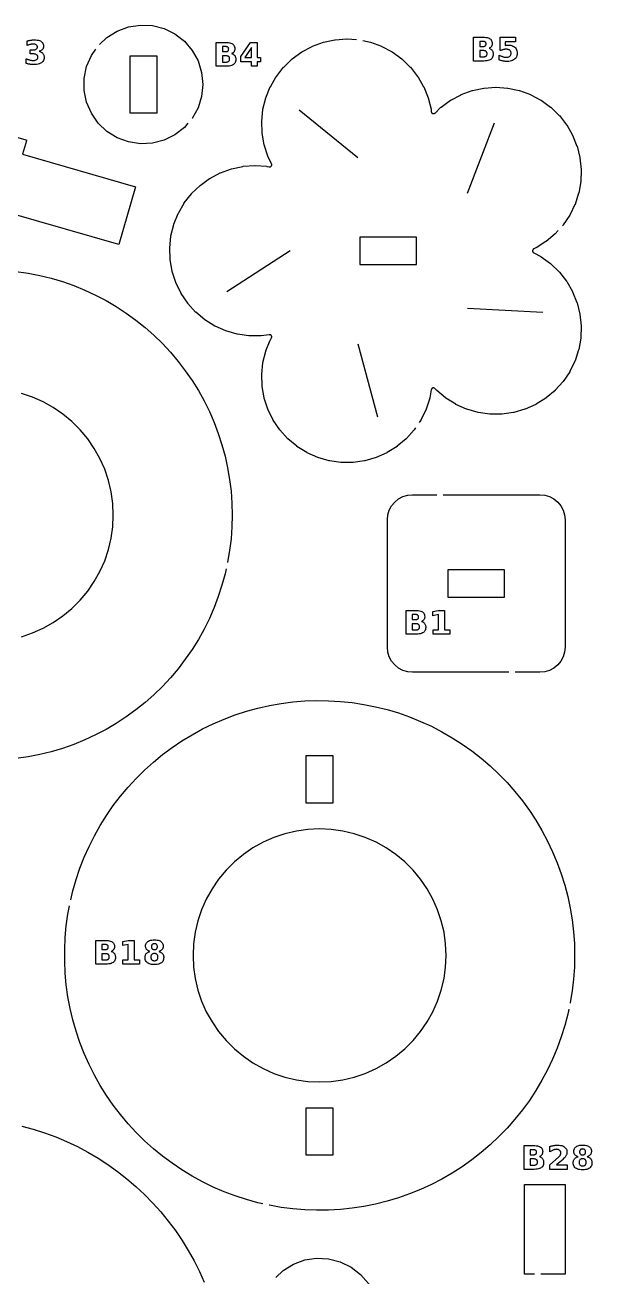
# Model space of a CAD drawing. Header units: millimetres. Extents: x 5 to 293, y 8 to 291.
# Drawn here: x 234.9 to 292.8, y 163.1 to 291.1 of the extents above; entities that cross this region are included whole.
import ezdxf

# ---------------------------------------------------------------- set-up
doc = ezdxf.new("R2010")
doc.units = ezdxf.units.MM
for name, color, linetype in [('CUT', 1, 'CONTINUOUS'), ('ENGRAVE', 5, 'CONTINUOUS'), ('SCORE', 7, 'CONTINUOUS')]:
    doc.layers.add(name, color=color, linetype=linetype)

msp = doc.modelspace()

# ---------------------------------------------------------------- linework, layer by layer
at = {"layer": 'CUT', "color": 1}
for points in [[(242.5338, 289.0938), (243.2812, 289.8043), (244.3244, 290.4545), (245.4772, 290.8814), (246.6923, 291.0676), (247.92, 291.0053), (249.11, 290.6972), (250.2137, 290.1558), (251.1857, 289.4034), (251.9865, 288.4707), (252.583, 287.3959), (252.951, 286.223), (253.0754, 285), (252.951, 283.777), (252.583, 282.6041), (251.9865, 281.5293), (251.9757, 281.5168)], [(274.8098, 249.9147), (274.6724, 249.7109), (274.6563, 249.6903), (273.8602, 248.8062), (273.8414, 248.788), (272.9301, 248.0233), (272.9089, 248.008), (271.9, 247.3775), (271.8769, 247.3653), (270.7901, 246.8814), (270.7655, 246.8724), (269.622, 246.5445), (269.5964, 246.5391), (268.4183, 246.3735), (268.3922, 246.3717), (267.2025, 246.3717), (267.1765, 246.3735), (265.9984, 246.5391), (265.9728, 246.5445), (264.8292, 246.8724), (264.8046, 246.8814), (263.7178, 247.3653), (263.6947, 247.3775), (262.6858, 248.008), (262.6647, 248.0233), (261.7533, 248.788), (261.7345, 248.8062), (260.9385, 249.6903), (260.9224, 249.7109), (260.2571, 250.6972), (260.2441, 250.7198), (259.7225, 251.7891), (259.7127, 251.8133), (259.3451, 252.9448), (259.3388, 252.9701), (259.1322, 254.1417), (259.1295, 254.1677), (259.088, 255.3567), (259.0889, 255.3828), (259.2132, 256.566), (259.2178, 256.5917), (259.5056, 257.7461), (259.5136, 257.7709), (259.9593, 258.874), (259.9708, 258.8975), (260.0809, 259.0883), (260.0918, 259.1093), (260.0998, 259.1296), (260.1059, 259.1506), (260.1099, 259.1721), (260.1118, 259.1938), (260.1115, 259.2157), (260.1092, 259.2374), (260.1047, 259.2588), (260.0982, 259.2796), (260.0897, 259.2997), (260.0793, 259.3189), (260.0671, 259.3371), (260.0532, 259.3539), (260.0377, 259.3693), (260.0209, 259.3831), (260.0027, 259.3953), (259.9834, 259.4056), (259.9633, 259.414), (259.9424, 259.4204), (259.921, 259.4247), (259.8993, 259.427), (259.8774, 259.4271), (259.8539, 259.4249), (259.0209, 259.3079), (258.9948, 259.306), (257.8052, 259.306), (257.7791, 259.3079), (256.601, 259.4734), (256.5754, 259.4789), (255.4318, 259.8068), (255.4073, 259.8157), (254.3204, 260.2996), (254.2974, 260.3119), (253.2885, 260.9423), (253.2673, 260.9577), (252.356, 261.7224), (252.3372, 261.7406), (251.5411, 262.6247), (251.525, 262.6453), (250.8598, 263.6315), (250.8467, 263.6542), (250.3252, 264.7235), (250.3154, 264.7477), (249.9477, 265.8791), (249.9414, 265.9045), (249.7348, 267.0761), (249.7321, 267.1021), (249.6906, 268.2911), (249.6915, 268.3172), (249.8159, 269.5003), (249.8204, 269.5261), (250.1082, 270.6804), (250.1163, 270.7053), (250.5619, 271.8083), (250.5734, 271.8318), (251.1682, 272.8621), (251.1829, 272.8838), (251.9153, 273.8213), (251.9328, 273.8407), (252.7886, 274.6671), (252.8086, 274.6839), (253.7711, 275.3832), (253.7932, 275.397), (254.8436, 275.9556), (254.8675, 275.9662), (255.9855, 276.3731), (256.0106, 276.3803), (257.1743, 276.6276), (257.2002, 276.6313), (258.3869, 276.7143), (258.4131, 276.7143), (259.5998, 276.6313), (259.6257, 276.6276), (259.8413, 276.5818), (259.8646, 276.578), (259.8864, 276.5766), (259.9083, 276.5774), (259.9299, 276.5802), (259.9512, 276.5851), (259.9719, 276.5921), (259.9918, 276.6011), (260.0108, 276.6119), (260.0286, 276.6245), (260.0451, 276.6388), (260.0601, 276.6546), (260.0736, 276.6718), (260.0853, 276.6903), (260.0952, 276.7097), (260.1031, 276.7301), (260.109, 276.7511), (260.1129, 276.7726), (260.1146, 276.7944), (260.1143, 276.8162), (260.1118, 276.8379), (260.1072, 276.8592), (260.1006, 276.8801), (260.0913, 276.9018), (259.7225, 277.6578), (259.7127, 277.6821), (259.3451, 278.8135), (259.3388, 278.8389), (259.1322, 280.0105), (259.1295, 280.0365), (259.088, 281.2254), (259.0889, 281.2516), (259.2132, 282.4347), (259.2178, 282.4605), (259.5056, 283.6148), (259.5136, 283.6397), (259.9593, 284.7427), (259.9708, 284.7662), (260.5656, 285.7965), (260.5802, 285.8182), (261.3127, 286.7556), (261.3302, 286.7751), (262.1859, 287.6015), (262.206, 287.6183), (263.1684, 288.3176), (263.1906, 288.3314), (264.241, 288.8899), (264.2649, 288.9006), (265.3828, 289.3075), (265.408, 289.3147), (266.5716, 289.562), (266.5975, 289.5657), (267.7843, 289.6486), (267.8104, 289.6486), (268.7658, 289.5818)], [(269.4064, 289.4805), (270.1868, 289.3147), (270.2119, 289.3075), (271.3298, 288.9006), (271.3537, 288.8899), (272.4041, 288.3314), (272.4263, 288.3176), (273.3888, 287.6183), (273.4088, 287.6015), (274.2646, 286.7751), (274.2821, 286.7556), (275.0145, 285.8182), (275.0291, 285.7965), (275.624, 284.7662), (275.6354, 284.7427), (276.0811, 283.6397), (276.0892, 283.6148), (276.377, 282.4605), (276.3815, 282.4347), (276.4046, 282.2156), (276.4082, 282.1922), (276.4136, 282.171), (276.421, 282.1505), (276.4304, 282.1308), (276.4417, 282.1121), (276.4547, 282.0945), (276.4694, 282.0784), (276.4855, 282.0637), (276.503, 282.0506), (276.5217, 282.0393), (276.5414, 282.0299), (276.5619, 282.0224), (276.5831, 282.017), (276.6047, 282.0136), (276.6265, 282.0124), (276.6483, 282.0132), (276.6699, 282.0162), (276.6912, 282.0213), (276.7118, 282.0284), (276.7317, 282.0374), (276.7506, 282.0484), (276.7683, 282.0611), (276.7861, 282.0767), (277.3912, 282.661), (277.4112, 282.6778), (278.3737, 283.3771), (278.3959, 283.3909), (279.4463, 283.9494), (279.4702, 283.9601), (280.5881, 284.367), (280.6132, 284.3742), (281.7769, 284.6215), (281.8028, 284.6252), (282.9896, 284.7081), (283.0157, 284.7081), (284.2025, 284.6252), (284.2284, 284.6215), (285.392, 284.3742), (285.4172, 284.367), (286.5351, 283.9601), (286.559, 283.9494), (287.6094, 283.3909), (287.6316, 283.3771), (288.594, 282.6778), (288.6141, 282.661), (289.4698, 281.8346), (289.4873, 281.8152), (290.2198, 280.8777), (290.2344, 280.856), (290.8292, 279.8257), (290.8407, 279.8022), (291.2864, 278.6992), (291.2944, 278.6743), (291.5822, 277.52), (291.5868, 277.4942), (291.7111, 276.3111), (291.712, 276.2849), (291.6705, 275.096), (291.6678, 275.07), (291.4612, 273.8984), (291.4549, 273.873), (291.0873, 272.7416), (291.0775, 272.7173), (290.5559, 271.6481), (290.5429, 271.6254), (289.8776, 270.6391), (289.8615, 270.6185), (289.8122, 270.5637)], [(251.5523, 281.0236), (251.1857, 280.5966), (250.2137, 279.8442), (249.11, 279.3028), (247.92, 278.9947), (246.6923, 278.9324), (245.4772, 279.1186), (244.3244, 279.5455), (243.2812, 280.1957), (242.3903, 281.0427), (241.688, 282.0516), (241.2032, 283.1813), (240.9558, 284.3854), (240.9558, 285.6146), (241.2032, 286.8187), (241.688, 287.9484), (242.1321, 288.5864)], [(232.5322, 280.0505), (235.0054, 279.3362), (235.0803, 279.3105), (235.062, 279.2334), (234.6689, 277.8721), (246.1977, 274.5425), (244.4913, 268.634), (233.3708, 271.8456)], [(289.3772, 270.0807), (289.0655, 269.7344), (289.0467, 269.7163), (288.1353, 268.9516), (288.1142, 268.9362), (287.1053, 268.3058), (287.0822, 268.2935), (286.8809, 268.2039), (286.8598, 268.1932), (286.8413, 268.1815), (286.8241, 268.1681), (286.8082, 268.1531), (286.7939, 268.1366), (286.7813, 268.1188), (286.7704, 268.0998), (286.7614, 268.0799), (286.7544, 268.0592), (286.7495, 268.038), (286.7466, 268.0163), (286.7458, 267.9945), (286.7472, 267.9727), (286.7507, 267.9512), (286.7562, 267.93), (286.7638, 267.9095), (286.7733, 267.8899), (286.7847, 267.8712), (286.7978, 267.8538), (286.8125, 267.8377), (286.8288, 267.8231), (286.8464, 267.8102), (286.8667, 267.7981), (287.6094, 267.4032), (287.6316, 267.3893), (288.594, 266.69), (288.6141, 266.6732), (289.4698, 265.8468), (289.4873, 265.8274), (290.2198, 264.8899), (290.2344, 264.8682), (290.8292, 263.838), (290.8407, 263.8145), (291.2864, 262.7114), (291.2944, 262.6865), (291.5822, 261.5322), (291.5868, 261.5065), (291.7111, 260.3233), (291.712, 260.2972), (291.6705, 259.1082), (291.6678, 259.0822), (291.4612, 257.9106), (291.4549, 257.8853), (291.0873, 256.7538), (291.0775, 256.7296), (290.5559, 255.6603), (290.5429, 255.6377), (289.8776, 254.6514), (289.8615, 254.6308), (289.0655, 253.7467), (289.0467, 253.7285), (288.1353, 252.9638), (288.1142, 252.9484), (287.1053, 252.318), (287.0822, 252.3057), (285.9954, 251.8219), (285.9708, 251.8129), (284.8272, 251.485), (284.8016, 251.4796), (283.6235, 251.314), (283.5975, 251.3122), (282.4078, 251.3122), (282.3817, 251.314), (281.2036, 251.4796), (281.178, 251.485), (280.0345, 251.8129), (280.0099, 251.8219), (278.9231, 252.3057), (278.9, 252.318), (277.8911, 252.9484), (277.8699, 252.9638), (276.9586, 253.7285), (276.9398, 253.7467), (276.7923, 253.9104), (276.7757, 253.9272), (276.7589, 253.9412), (276.7408, 253.9534), (276.7216, 253.9638), (276.7015, 253.9724), (276.6806, 253.9789), (276.6593, 253.9834), (276.6376, 253.9857), (276.6157, 253.986), (276.594, 253.9841), (276.5725, 253.9802), (276.5515, 253.9742), (276.5312, 253.9661), (276.5118, 253.9562), (276.4934, 253.9444), (276.4762, 253.9309), (276.4605, 253.9157), (276.4463, 253.8992), (276.4337, 253.8813), (276.423, 253.8623), (276.4141, 253.8423), (276.4072, 253.8216), (276.402, 253.7985), (276.2559, 252.9701), (276.2496, 252.9448), (275.882, 251.8133), (275.8722, 251.7891), (275.3507, 250.7198), (275.3376, 250.6972), (275.1733, 250.4536)], [(234.0225, 265.8922), (235.2216, 265.7171), (236.4108, 265.4843), (237.5874, 265.1943), (238.7486, 264.8478), (239.8917, 264.4456), (241.0141, 263.9886), (242.113, 263.4779), (243.186, 262.9148), (244.2306, 262.3004), (245.2442, 261.6363), (246.2246, 260.9241), (247.1694, 260.1652), (248.0765, 259.3617), (248.9437, 258.5152), (249.7689, 257.6278), (250.5504, 256.7016), (251.2861, 255.7387), (251.9745, 254.7414), (252.6139, 253.712), (253.2028, 252.6529), (253.7399, 251.5666), (254.2238, 250.4557), (254.6536, 249.3226), (255.028, 248.1701), (255.3464, 247.0008), (255.6079, 245.8176), (255.8119, 244.6231), (255.958, 243.4201), (256.0457, 242.2115), (256.075, 241), (256.0457, 239.7885), (255.958, 238.5799), (255.8119, 237.3769), (255.6079, 236.1824), (255.5968, 236.1323)], [(234.5371, 228.5685), (235.669, 228.9479), (236.7611, 229.4301), (237.8041, 230.011), (238.789, 230.6857), (239.7075, 231.4484), (240.5516, 232.2925), (241.3143, 233.211), (241.989, 234.1959), (242.5699, 235.2389), (243.0521, 236.331), (243.4315, 237.4629), (243.7048, 238.6251), (243.8698, 239.8074), (243.9249, 241), (243.8698, 242.1926), (243.7048, 243.3749), (243.7048, 243.3749), (243.4315, 244.5371), (243.0521, 245.669), (242.5699, 246.7611), (241.989, 247.8041), (241.3143, 248.789), (240.5516, 249.7075), (239.7075, 250.5516), (238.789, 251.3143), (237.8041, 251.989), (236.7611, 252.5699), (235.669, 253.0521), (234.5371, 253.4315)], [(284.309, 224.925), (274.4963, 224.925), (273.9976, 224.9741), (273.5145, 225.1207), (273.0692, 225.3587), (272.6789, 225.6789), (272.3587, 226.0692), (272.1207, 226.5145), (271.9741, 226.9976), (271.925, 227.4963), (271.925, 240.5037), (271.9741, 241.0024), (272.1207, 241.4855), (272.3587, 241.9308), (272.6789, 242.3211), (273.0692, 242.6413), (273.5145, 242.8793), (273.9976, 243.0259), (274.4963, 243.075), (276.9633, 243.075)], [(277.6133, 243.075), (287.5037, 243.075), (288.0024, 243.0259), (288.4855, 242.8793), (288.9308, 242.6413), (289.3211, 242.3211), (289.6413, 241.9308), (289.8793, 241.4855), (290.0259, 241.0024), (290.075, 240.5037), (290.075, 227.4963), (290.0259, 226.9976), (289.8793, 226.5145), (289.6413, 226.0692), (289.3211, 225.6789), (288.9308, 225.3587), (288.4855, 225.1207), (288.0024, 224.9741), (287.5037, 224.925), (284.959, 224.925)], [(255.4565, 235.4976), (255.3464, 234.9992), (255.028, 233.8299), (254.6536, 232.6774), (254.2238, 231.5443), (253.7399, 230.4334), (253.2028, 229.3471), (252.6139, 228.288), (251.9745, 227.2586), (251.2861, 226.2613), (250.5504, 225.2984), (249.7689, 224.3722), (248.9437, 223.4848), (248.0765, 222.6383), (247.1694, 221.8348), (246.2246, 221.0759), (245.2442, 220.3637), (244.2306, 219.6996), (243.186, 219.0852), (242.113, 218.5221), (241.0141, 218.0114), (239.8917, 217.5544), (238.7486, 217.1522), (237.5874, 216.8057), (236.4108, 216.5157), (235.2216, 216.2829), (234.0225, 216.1078)], [(239.5907, 201.6906), (239.8049, 202.5942), (240.1389, 203.7592), (240.5269, 204.9075), (240.9678, 206.0365), (241.4608, 207.1437), (242.0047, 208.2268), (242.5985, 209.2834), (243.2407, 210.3113), (243.9301, 211.3081), (244.6652, 212.2718), (245.4443, 213.2003), (246.2657, 214.0915), (247.1277, 214.9436), (248.0284, 215.7546), (248.9659, 216.5228), (249.938, 217.2465), (250.9429, 217.9243), (251.9781, 218.5546), (253.0416, 219.136), (254.1309, 219.6673), (255.2438, 220.1474), (256.3779, 220.5751), (257.5306, 220.9497), (258.6994, 221.2702), (259.882, 221.5359), (261.0756, 221.7464), (262.2777, 221.9011), (263.4857, 221.9997), (264.697, 222.042), (265.9089, 222.0279), (267.1189, 221.9574), (268.3243, 221.8307), (269.5225, 221.6481), (270.7108, 221.4099), (271.8869, 221.1167), (273.048, 220.7691), (274.1916, 220.3678), (275.3154, 219.9138), (276.4168, 219.408), (277.4935, 218.8515), (278.5432, 218.2455), (279.5635, 217.5913), (280.5523, 216.8903), (281.5073, 216.1441), (282.4267, 215.3543), (283.3083, 214.5226), (284.1502, 213.6507), (284.9507, 212.7406), (285.7079, 211.7943), (286.4204, 210.8137), (287.0864, 209.8011), (287.7046, 208.7586), (288.2736, 207.6884), (288.7922, 206.593), (289.2592, 205.4745), (289.6738, 204.3356), (290.0349, 203.1786), (290.3418, 202.0061), (290.5938, 200.8206), (290.7903, 199.6246), (290.931, 198.4208), (291.0156, 197.2117), (291.0438, 196), (291.0156, 194.7883), (290.931, 193.5792), (290.7903, 192.3754), (290.5938, 191.1794), (290.5832, 191.1296)], [(259.2066, 170.6159), (258.6994, 170.7298), (257.5306, 171.0503), (256.3779, 171.4249), (255.2438, 171.8526), (254.1309, 172.3327), (253.0416, 172.864), (251.9781, 173.4454), (250.9429, 174.0757), (249.938, 174.7535), (248.9659, 175.4772), (248.0284, 176.2454), (247.1277, 177.0564), (246.2657, 177.9085), (245.4443, 178.7997), (244.6652, 179.7282), (243.9301, 180.6919), (243.2407, 181.6887), (242.5985, 182.7166), (242.0047, 183.7732), (241.4608, 184.8563), (240.9678, 185.9635), (240.5269, 187.0925), (240.1389, 188.2408), (239.8049, 189.4058), (239.5253, 190.5852), (239.301, 191.7763), (239.1323, 192.9765), (239.0197, 194.1833), (238.9633, 195.394), (238.9633, 196.606), (239.0197, 197.8167), (239.1323, 199.0235), (239.301, 200.2237), (239.4575, 201.0545)], [(290.448, 190.4938), (290.3418, 189.9939), (290.0349, 188.8214), (289.6738, 187.6644), (289.2592, 186.5255), (288.7922, 185.407), (288.2736, 184.3116), (287.7046, 183.2414), (287.0864, 182.1989), (286.4204, 181.1863), (285.7079, 180.2057), (284.9507, 179.2594), (284.1502, 178.3493), (283.3083, 177.4774), (282.4267, 176.6457), (281.5073, 175.8559), (280.5523, 175.1097), (279.5635, 174.4087), (278.5432, 173.7545), (277.4935, 173.1485), (276.4168, 172.592), (275.3154, 172.0862), (274.1916, 171.6322), (273.048, 171.2309), (271.8869, 170.8833), (270.7108, 170.5901), (269.5225, 170.3519), (268.3243, 170.1693), (267.1189, 170.0426), (265.9089, 169.9721), (264.697, 169.958), (263.4857, 170.0003), (262.2777, 170.0989), (261.0756, 170.2536), (259.882, 170.4641), (259.8408, 170.4733)], [(234.592, 178.5502), (235.7599, 178.2326), (236.9127, 177.8637), (238.048, 177.4441), (239.1636, 176.9748), (240.2574, 176.4565), (241.3272, 175.8904), (242.3709, 175.2775), (243.3865, 174.619), (244.372, 173.9163), (245.3254, 173.1707), (246.2449, 172.3836), (247.1286, 171.5566), (247.975, 170.6913), (248.7822, 169.7895), (249.5488, 168.8528), (250.2731, 167.8831), (250.9539, 166.8824), (251.5897, 165.8525), (252.1794, 164.7955), (252.7217, 163.7134), (253.2156, 162.6084)], [(286.95, 163.425), (285.925, 163.425), (285.925, 172.575), (290.075, 172.575), (290.075, 163.425), (287.6, 163.425)], [(260.5338, 163.0938), (261.2812, 163.8043), (262.3244, 164.4545), (263.4772, 164.8814), (264.6923, 165.0676), (265.92, 165.0053), (267.11, 164.6972), (268.2137, 164.1558), (269.1857, 163.4034), (269.9865, 162.4707), (270.583, 161.3959), (270.951, 160.223), (271.0754, 159), (270.951, 157.777), (270.583, 156.6041), (269.9865, 155.5293), (269.9757, 155.5168)]]:
    msp.add_lwpolyline(points, dxfattribs=at)
for points in [[(248.395, 282.105), (248.395, 287.895), (245.605, 287.895), (245.605, 282.105), (248.395, 282.105)], [(274.895, 269.395), (269.105, 269.395), (269.105, 266.605), (274.895, 266.605), (274.895, 269.395)], [(283.895, 232.605), (283.895, 235.395), (278.105, 235.395), (278.105, 232.605), (283.895, 232.605)], [(263.605, 215.2143), (263.605, 212.4286), (263.605, 211.605), (266.395, 211.605), (266.395, 212.4643), (266.395, 215.3571), (266.395, 215.5714), (266.395, 216.395), (263.605, 216.395), (263.605, 215.5357), (263.605, 215.2143)], [(277.7048, 198.3749), (277.4315, 199.5371), (277.0521, 200.669), (276.5699, 201.7611), (275.989, 202.8041), (275.3143, 203.789), (274.5516, 204.7075), (273.7075, 205.5516), (272.789, 206.3143), (271.8041, 206.989), (270.7611, 207.5699), (269.669, 208.0521), (268.5371, 208.4315), (267.3749, 208.7048), (266.1926, 208.8698), (265, 208.9249), (263.8074, 208.8698), (262.6251, 208.7048), (261.4629, 208.4315), (260.331, 208.0521), (259.2389, 207.5699), (258.1959, 206.989), (257.211, 206.3143), (256.2925, 205.5516), (255.4484, 204.7075), (254.6857, 203.789), (254.011, 202.8041), (253.4301, 201.7611), (252.9479, 200.669), (252.5685, 199.5371), (252.2952, 198.3749), (252.1302, 197.1926), (252.0751, 196), (252.1302, 194.8074), (252.2952, 193.6251), (252.5685, 192.4629), (252.9479, 191.331), (253.4301, 190.2389), (254.011, 189.1959), (254.6857, 188.211), (255.4484, 187.2925), (256.2925, 186.4484), (257.211, 185.6857), (258.1959, 185.011), (259.2389, 184.4301), (260.331, 183.9479), (261.4629, 183.5685), (262.6251, 183.2952), (263.8074, 183.1302), (265, 183.0751), (266.1926, 183.1302), (267.3749, 183.2952), (268.5371, 183.5685), (269.669, 183.9479), (270.7611, 184.4301), (271.8041, 185.011), (272.789, 185.6857), (273.7075, 186.4484), (274.5516, 187.2925), (275.3143, 188.211), (275.989, 189.1959), (276.5699, 190.2389), (277.0521, 191.331), (277.4315, 192.4629), (277.7048, 193.6251), (277.8698, 194.8074), (277.9249, 196), (277.8698, 197.1926), (277.7048, 198.3749)], [(263.605, 179.5357), (263.605, 176.4286), (263.605, 175.605), (266.395, 175.605), (266.395, 176.4643), (266.395, 179.5714), (266.395, 180.395), (263.605, 180.395), (263.605, 179.5357)]]:
    msp.add_lwpolyline(points, close=True, dxfattribs=at)
at = {"layer": 'ENGRAVE', "color": 5}
for points in [[(236.4373, 288.3583), (236.5094, 288.3294), (236.5749, 288.2952), (236.6339, 288.2559), (236.6863, 288.2113), (236.7322, 288.1616), (236.7712, 288.1068), (236.8032, 288.0474), (236.828, 287.9831), (236.8458, 287.9142), (236.8564, 287.8404), (236.86, 287.762), (236.8523, 287.6464), (236.8292, 287.5404), (236.7908, 287.444), (236.737, 287.3573), (236.6678, 287.2801), (236.5833, 287.2127), (236.484, 287.1552), (236.3706, 287.1082), (236.2431, 287.0717), (236.1015, 287.0456), (235.9458, 287.0299), (235.776, 287.0247), (235.7136, 287.0255), (235.6511, 287.028), (235.5886, 287.0322), (235.526, 287.0381), (235.4634, 287.0456), (235.4008, 287.0548), (235.3383, 287.0657), (235.2759, 287.0782), (235.2138, 287.0924), (235.152, 287.1083), (235.0903, 287.1259), (235.0289, 287.1451), (235.0289, 287.6285), (235.0874, 287.6004), (235.1458, 287.5747), (235.2041, 287.5514), (235.2622, 287.5305), (235.3202, 287.512), (235.378, 287.4959), (235.4356, 287.4822), (235.4929, 287.471), (235.5499, 287.4623), (235.6066, 287.4561), (235.663, 287.4524), (235.719, 287.4511), (235.7988, 287.4535), (235.8721, 287.4607), (235.9389, 287.4727), (235.9993, 287.4895), (236.0532, 287.511), (236.1007, 287.5374), (236.1412, 287.5682), (236.1744, 287.6032), (236.2002, 287.6424), (236.2186, 287.6857), (236.2296, 287.7331), (236.2333, 287.7848), (236.2296, 287.8379), (236.2182, 287.8865), (236.1994, 287.9306), (236.1729, 287.9703), (236.139, 288.0055), (236.0974, 288.0362), (236.0485, 288.0623), (235.9924, 288.0837), (235.9292, 288.1003), (235.8587, 288.1122), (235.7811, 288.1193), (235.6962, 288.1217), (235.4456, 288.1217), (235.4456, 288.5253), (235.7092, 288.5253), (235.7846, 288.5274), (235.8532, 288.5336), (235.9151, 288.5438), (235.9704, 288.5582), (236.0189, 288.5768), (236.0608, 288.5994), (236.0961, 288.6262), (236.125, 288.6573), (236.1475, 288.6928), (236.1635, 288.7325), (236.1732, 288.7765), (236.1764, 288.8248), (236.1732, 288.8697), (236.1639, 288.9111), (236.1483, 288.9489), (236.1264, 288.9832), (236.0984, 289.014), (236.0641, 289.0413), (236.024, 289.0647), (235.9789, 289.0838), (235.9286, 289.0987), (235.8731, 289.1093), (235.8125, 289.1157), (235.7467, 289.1178), (235.6961, 289.1168), (235.6454, 289.114), (235.5945, 289.1092), (235.5434, 289.1026), (235.4921, 289.094), (235.4407, 289.0836), (235.3892, 289.0713), (235.3378, 289.0572), (235.2865, 289.0413), (235.2352, 289.0236), (235.1841, 289.004), (235.1331, 288.9827), (235.1331, 289.4417), (235.1948, 289.4583), (235.2564, 289.4735), (235.3178, 289.4872), (235.379, 289.4995), (235.4401, 289.5104), (235.5009, 289.5198), (235.5615, 289.5278), (235.6217, 289.5343), (235.6816, 289.5393), (235.7411, 289.5429), (235.8002, 289.5451), (235.859, 289.5458), (236.0102, 289.5415), (236.1482, 289.5286), (236.273, 289.507), (236.3845, 289.4768), (236.4828, 289.4379), (236.5678, 289.3904), (236.6397, 289.3342), (236.6985, 289.2693), (236.7442, 289.1957), (236.7769, 289.1133), (236.7965, 289.0223), (236.803, 288.9225), (236.7999, 288.8535), (236.7905, 288.7889), (236.7749, 288.7286), (236.7531, 288.6725), (236.725, 288.6208), (236.6907, 288.5733), (236.6503, 288.5303), (236.6039, 288.4917), (236.5515, 288.4576), (236.4932, 288.4279), (236.4289, 288.4028), (236.3587, 288.3821), (236.4373, 288.3583)], [(256.1952, 288.0755), (256.2447, 288.0367), (256.2892, 287.9923), (256.3286, 287.9424), (256.3624, 287.8878), (256.3901, 287.8292), (256.4116, 287.7666), (256.427, 287.7001), (256.4362, 287.6296), (256.4393, 287.5551), (256.4327, 287.4428), (256.4129, 287.3406), (256.3799, 287.2483), (256.3337, 287.1659), (256.2743, 287.0935), (256.2017, 287.031), (256.1156, 286.9783), (256.0158, 286.9351), (255.9022, 286.9016), (255.7749, 286.8776), (255.6338, 286.8632), (255.479, 286.8584), (254.439, 286.8584), (254.439, 289.2885), (255.3797, 289.2885), (255.5407, 289.2842), (255.6862, 289.2715), (255.8161, 289.2502), (255.9306, 289.2205), (256.0295, 289.1822), (256.113, 289.1355), (256.1823, 289.0794), (256.2391, 289.013), (256.2832, 288.9365), (256.3148, 288.8497), (256.3337, 288.7528), (256.34, 288.6456), (256.3377, 288.5879), (256.3308, 288.5332), (256.3193, 288.4814), (256.3031, 288.4325), (256.2824, 288.3866), (256.257, 288.3436), (256.2273, 288.3039), (256.1933, 288.2678), (256.1553, 288.2352), (256.113, 288.2062), (256.0667, 288.1808), (256.0161, 288.1589), (256.0809, 288.1366), (256.1405, 288.1088), (256.1952, 288.0755)], [(258.6267, 287.7553), (258.9733, 287.7553), (258.9733, 287.3012), (258.6267, 287.3012), (258.6267, 286.8584), (258.0342, 286.8584), (258.0342, 287.3012), (256.9567, 287.3012), (256.9567, 287.8383), (257.93, 289.2885), (258.6267, 289.2885), (258.6267, 287.7553)], [(282.483, 288.607), (282.5325, 288.5681), (282.577, 288.5238), (282.6165, 288.4739), (282.6503, 288.4193), (282.6779, 288.3607), (282.6995, 288.2981), (282.7148, 288.2316), (282.7241, 288.1611), (282.7271, 288.0865), (282.7205, 287.9743), (282.7007, 287.8721), (282.6677, 287.7797), (282.6215, 287.6974), (282.5621, 287.6249), (282.4895, 287.5625), (282.4034, 287.5097), (282.3036, 287.4666), (282.19, 287.4331), (282.0627, 287.4091), (281.9217, 287.3947), (281.7668, 287.3899), (280.7268, 287.3899), (280.7268, 289.8199), (281.6676, 289.8199), (281.8285, 289.8157), (281.974, 289.8029), (282.104, 289.7817), (282.2184, 289.752), (282.3174, 289.7137), (282.4008, 289.667), (282.4702, 289.6108), (282.5269, 289.5445), (282.5711, 289.468), (282.6026, 289.3812), (282.6215, 289.2842), (282.6279, 289.177), (282.6255, 289.1194), (282.6186, 289.0646), (282.6071, 289.0129), (282.591, 288.964), (282.5702, 288.9181), (282.5448, 288.8751), (282.5151, 288.8354), (282.4812, 288.7993), (282.4431, 288.7667), (282.4009, 288.7377), (282.3545, 288.7123), (282.304, 288.6904), (282.3687, 288.6681), (282.4284, 288.6403), (282.483, 288.607)], [(281.7909, 288.8864), (281.8303, 288.8955), (281.8658, 288.9081), (281.8972, 288.9244), (281.9247, 288.9443), (281.9481, 288.9677), (281.9672, 288.9946), (281.9821, 289.0249), (281.9927, 289.0586), (281.9991, 289.0958), (282.0012, 289.1364), (281.9991, 289.1765), (281.9927, 289.2133), (281.9821, 289.2468), (281.9672, 289.2771), (281.9481, 289.304), (281.9247, 289.3276), (281.8972, 289.3477), (281.8658, 289.3642), (281.8303, 289.377), (281.7909, 289.3862), (281.7475, 289.3917), (281.7001, 289.3935), (281.3534, 289.3935), (281.3534, 288.8792), (281.7001, 288.8792), (281.7475, 288.881), (281.7909, 288.8864)], [(285.0056, 289.8199), (285.0056, 289.3593), (283.9477, 289.3593), (283.9477, 288.9834), (283.9716, 288.9896), (283.9955, 288.9954), (284.0195, 289.0007), (284.0436, 289.0054), (284.0676, 289.0097), (284.0918, 289.0135), (284.1161, 289.0167), (284.1407, 289.0193), (284.1656, 289.0214), (284.1909, 289.0229), (284.2164, 289.0238), (284.2423, 289.024), (284.3849, 289.0179), (284.5166, 288.9994), (284.6374, 288.9685), (284.7472, 288.9253), (284.8461, 288.8698), (284.934, 288.8019), (285.0096, 288.723), (285.0715, 288.6343), (285.1196, 288.536), (285.1539, 288.4279), (285.1746, 288.3101), (285.1814, 288.1826), (285.1739, 288.056), (285.1515, 287.939), (285.1141, 287.8314), (285.0617, 287.7334), (284.9944, 287.6448), (284.9121, 287.5657), (284.8165, 287.4976), (284.7092, 287.4418), (284.5904, 287.3985), (284.46, 287.3675), (284.3179, 287.3489), (284.1642, 287.3427), (284.0954, 287.3438), (284.0268, 287.3472), (283.9585, 287.3527), (283.8904, 287.3605), (283.8225, 287.3704), (283.7548, 287.3826), (283.6874, 287.3971), (283.62, 287.4138), (283.5528, 287.4329), (283.4857, 287.4542), (283.4188, 287.4779), (283.352, 287.5039), (283.352, 287.997), (283.4176, 287.9606), (283.4821, 287.9274), (283.5455, 287.8973), (283.6077, 287.8704), (283.6688, 287.8467), (283.7288, 287.8261), (283.7876, 287.8087), (283.8453, 287.7945), (283.9019, 287.7834), (283.9574, 287.7755), (284.0117, 287.7707), (284.0649, 287.7692), (284.1382, 287.7723), (284.206, 287.7816), (284.2685, 287.797), (284.3257, 287.8187), (284.3774, 287.8466), (284.4238, 287.8807), (284.4638, 287.92), (284.4966, 287.9638), (284.522, 288.0119), (284.5402, 288.0644), (284.5512, 288.1213), (284.5548, 288.1826), (284.5512, 288.2443), (284.5402, 288.3016), (284.522, 288.3543), (284.4966, 288.4025), (284.4638, 288.4462), (284.4238, 288.4853), (284.3774, 288.5191), (284.3257, 288.5468), (284.2685, 288.5683), (284.206, 288.5837), (284.1382, 288.5929), (284.0649, 288.596), (284.0194, 288.595), (283.9728, 288.5921), (283.9253, 288.5872), (283.8768, 288.5804), (283.8273, 288.5717), (283.7768, 288.561), (283.7252, 288.5483), (283.6723, 288.5334), (283.6181, 288.5164), (283.5627, 288.4973), (283.506, 288.4761), (283.448, 288.4528), (283.448, 289.8199), (285.0056, 289.8199)], [(255.5031, 288.3549), (255.5425, 288.364), (255.5779, 288.3766), (255.6094, 288.3929), (255.6369, 288.4128), (255.6603, 288.4362), (255.6794, 288.4631), (255.6943, 288.4934), (255.7049, 288.5271), (255.7113, 288.5643), (255.7134, 288.6049), (255.7113, 288.645), (255.7049, 288.6818), (255.6943, 288.7153), (255.6794, 288.7456), (255.6603, 288.7725), (255.6369, 288.7961), (255.6094, 288.8163), (255.5779, 288.8327), (255.5425, 288.8455), (255.5031, 288.8547), (255.4597, 288.8602), (255.4123, 288.862), (255.0656, 288.862), (255.0656, 288.3477), (255.4123, 288.3477), (255.4597, 288.3495), (255.5031, 288.3549)], [(255.5988, 287.3048), (255.6436, 287.3203), (255.6831, 287.3403), (255.7175, 287.3646), (255.7465, 287.3935), (255.7703, 287.4268), (255.7889, 287.4647), (255.8021, 287.5071), (255.81, 287.5541), (255.8127, 287.6055), (255.81, 287.6559), (255.8022, 287.702), (255.7891, 287.7437), (255.7707, 287.7809), (255.7471, 287.8138), (255.7183, 287.8423), (255.6841, 287.8665), (255.6447, 287.8862), (255.5999, 287.9015), (255.5497, 287.9125), (255.4942, 287.9191), (255.4334, 287.9213), (255.0656, 287.9213), (255.0656, 287.2849), (255.4334, 287.2849), (255.4938, 287.2871), (255.5489, 287.2937), (255.5988, 287.3048)], [(258.0342, 287.7553), (258.0342, 288.7725), (257.3474, 287.7553), (258.0342, 287.7553)], [(281.8867, 287.8363), (281.9314, 287.8518), (281.971, 287.8718), (282.0053, 287.8961), (282.0344, 287.925), (282.0582, 287.9583), (282.0767, 287.9962), (282.0899, 288.0386), (282.0979, 288.0856), (282.1005, 288.137), (282.0979, 288.1874), (282.09, 288.2335), (282.0769, 288.2751), (282.0586, 288.3124), (282.035, 288.3453), (282.0061, 288.3738), (281.972, 288.3979), (281.9325, 288.4177), (281.8877, 288.433), (281.8376, 288.444), (281.7821, 288.4506), (281.7213, 288.4528), (281.3534, 288.4528), (281.3534, 287.8164), (281.7213, 287.8164), (281.7816, 287.8186), (281.8367, 287.8252), (281.8867, 287.8363)], [(275.5905, 230.042), (275.64, 230.0032), (275.6845, 229.9589), (275.724, 229.909), (275.7578, 229.8544), (275.7854, 229.7958), (275.807, 229.7332), (275.8223, 229.6667), (275.8316, 229.5961), (275.8346, 229.5216), (275.828, 229.4094), (275.8082, 229.3071), (275.7752, 229.2148), (275.729, 229.1324), (275.6696, 229.06), (275.597, 228.9975), (275.5109, 228.9448), (275.4111, 228.9017), (275.2975, 228.8681), (275.1702, 228.8442), (275.0292, 228.8298), (274.8743, 228.825), (273.8343, 228.825), (273.8343, 231.255), (274.7751, 231.255), (274.936, 231.2508), (275.0815, 231.238), (275.2115, 231.2168), (275.3259, 231.187), (275.4249, 231.1488), (275.5083, 231.102), (275.5777, 231.0459), (275.6344, 230.9796), (275.6786, 230.903), (275.7101, 230.8163), (275.729, 230.7193), (275.7354, 230.6121), (275.733, 230.5544), (275.7261, 230.4997), (275.7146, 230.4479), (275.6985, 230.3991), (275.6777, 230.3532), (275.6523, 230.3102), (275.6226, 230.2705), (275.5887, 230.2343), (275.5506, 230.2017), (275.5084, 230.1727), (275.462, 230.1473), (275.4115, 230.1255), (275.4762, 230.1032), (275.5359, 230.0754), (275.5905, 230.042)], [(274.8984, 230.3215), (274.9378, 230.3305), (274.9733, 230.3432), (275.0047, 230.3595), (275.0322, 230.3794), (275.0556, 230.4028), (275.0747, 230.4296), (275.0896, 230.4599), (275.1002, 230.4937), (275.1066, 230.5308), (275.1087, 230.5714), (275.1066, 230.6115), (275.1002, 230.6484), (275.0896, 230.6819), (275.0747, 230.7121), (275.0556, 230.739), (275.0322, 230.7627), (275.0047, 230.7828), (274.9733, 230.7993), (274.9378, 230.8121), (274.8984, 230.8213), (274.855, 230.8267), (274.8076, 230.8286), (274.4609, 230.8286), (274.4609, 230.3143), (274.8076, 230.3143), (274.855, 230.3161), (274.8984, 230.3215)], [(277.1464, 229.2579), (277.1464, 230.8286), (276.5783, 230.7114), (276.5783, 231.1378), (277.1431, 231.255), (277.7388, 231.255), (277.7388, 229.2579), (278.2922, 229.2579), (278.2922, 228.825), (276.593, 228.825), (276.593, 229.2579), (277.1464, 229.2579)], [(274.9942, 229.2714), (275.0389, 229.2869), (275.0785, 229.3068), (275.1128, 229.3312), (275.1419, 229.36), (275.1657, 229.3934), (275.1842, 229.4313), (275.1974, 229.4737), (275.2054, 229.5206), (275.208, 229.5721), (275.2054, 229.6225), (275.1975, 229.6686), (275.1844, 229.7102), (275.1661, 229.7475), (275.1425, 229.7804), (275.1136, 229.8089), (275.0795, 229.833), (275.04, 229.8527), (274.9952, 229.8681), (274.9451, 229.8791), (274.8896, 229.8856), (274.8288, 229.8878), (274.4609, 229.8878), (274.4609, 229.2514), (274.8288, 229.2514), (274.8891, 229.2536), (274.9442, 229.2603), (274.9942, 229.2714)], [(243.952, 196.2864), (243.9965, 196.242), (244.0359, 196.1922), (244.0697, 196.1376), (244.0974, 196.079), (244.1189, 196.0164), (244.1343, 195.9498), (244.1435, 195.8793), (244.1466, 195.8048), (244.14, 195.6926), (244.1202, 195.5903), (244.0872, 195.498), (244.041, 195.4156), (243.9816, 195.3432), (243.909, 195.2807), (243.8229, 195.228), (243.723, 195.1849), (243.6095, 195.1513), (243.4822, 195.1274), (243.3411, 195.113), (243.1863, 195.1082), (242.1463, 195.1082), (242.1463, 197.5382), (243.087, 197.5382), (243.248, 197.534), (243.3935, 197.5212), (243.5234, 197.5), (243.6379, 197.4702), (243.7368, 197.432), (243.8202, 197.3852), (243.8896, 197.3291), (243.9464, 197.2628), (243.9905, 197.1862), (244.0221, 197.0995), (244.041, 197.0025), (244.0473, 196.8953), (244.045, 196.8376), (244.0381, 196.7829), (244.0265, 196.7311), (244.0104, 196.6823), (243.9897, 196.6364), (243.9643, 196.5934), (243.9345, 196.5537), (243.9006, 196.5175), (243.8626, 196.4849), (243.8203, 196.4559), (243.774, 196.4305), (243.7234, 196.4086), (243.7881, 196.3864), (243.8478, 196.3586), (243.9024, 196.3252), (243.952, 196.2864)], [(243.2498, 196.6137), (243.2852, 196.6264), (243.3167, 196.6427), (243.3442, 196.6626), (243.3675, 196.686), (243.3867, 196.7128), (243.4015, 196.7431), (243.4122, 196.7768), (243.4185, 196.814), (243.4207, 196.8546), (243.4185, 196.8947), (243.4122, 196.9316), (243.4015, 196.9651), (243.3867, 196.9953), (243.3675, 197.0222), (243.3442, 197.0459), (243.3167, 197.066), (243.2852, 197.0825), (243.2498, 197.0953), (243.2103, 197.1044), (243.1669, 197.1099), (243.1196, 197.1118), (242.7729, 197.1118), (242.7729, 196.5974), (243.1196, 196.5974), (243.1669, 196.5993), (243.2103, 196.6047), (243.2498, 196.6137)], [(245.4583, 197.1118), (244.8903, 196.9946), (244.8903, 197.421), (245.455, 197.5382), (246.0507, 197.5382), (246.0507, 195.5411), (246.6041, 195.5411), (246.6041, 195.1082), (244.9049, 195.1082), (244.9049, 195.5411), (245.4583, 195.5411), (245.4583, 197.1118)], [(247.476, 196.4868), (247.4234, 196.5229), (247.3769, 196.5631), (247.3364, 196.6072), (247.3021, 196.6552), (247.274, 196.707), (247.2522, 196.7627), (247.2366, 196.8221), (247.2272, 196.8853), (247.2241, 196.9523), (247.2305, 197.0507), (247.2496, 197.1411), (247.2815, 197.2233), (247.3261, 197.2973), (247.3835, 197.3632), (247.4536, 197.421), (247.5361, 197.4703), (247.6305, 197.5105), (247.7368, 197.5419), (247.8551, 197.5642), (247.9853, 197.5777), (248.1274, 197.5821), (248.2686, 197.5777), (248.398, 197.5643), (248.5156, 197.5421), (248.6215, 197.5109), (248.7156, 197.4708), (248.798, 197.4218), (248.8681, 197.3643), (248.9255, 197.2984), (248.9701, 197.2243), (249.002, 197.1419), (249.0211, 197.0512), (249.0275, 196.9523), (249.0244, 196.8853), (249.0149, 196.8221), (248.9992, 196.7627), (248.9772, 196.707), (248.949, 196.6552), (248.9144, 196.6072), (248.8737, 196.5631), (248.8269, 196.5229), (248.7742, 196.4868), (248.7155, 196.4546), (248.6507, 196.4264), (248.5799, 196.4021), (248.659, 196.377), (248.7314, 196.3471), (248.797, 196.3124), (248.8559, 196.273), (248.908, 196.2289), (248.9535, 196.18), (248.992, 196.1265), (249.0235, 196.0685), (249.0481, 196.006), (249.0656, 195.9391), (249.0761, 195.8677), (249.0796, 195.7918), (249.0729, 195.6762), (249.0529, 195.5705), (249.0196, 195.4746), (248.9729, 195.3885), (248.9129, 195.3122), (248.8395, 195.2457), (248.7531, 195.1893), (248.6537, 195.1431), (248.5415, 195.1072), (248.4163, 195.0815), (248.2783, 195.0661), (248.1274, 195.061), (247.976, 195.0661), (247.8375, 195.0815), (247.7118, 195.1072), (247.599, 195.1431), (247.4991, 195.1893), (247.4121, 195.2457), (247.3383, 195.3122), (247.2778, 195.3885), (247.2308, 195.4746), (247.1973, 195.5705), (247.1771, 195.6762), (247.1704, 195.7918), (247.1739, 195.8677), (247.1844, 195.9391), (247.2019, 196.006), (247.2265, 196.0685), (247.258, 196.1265), (247.2965, 196.18), (247.342, 196.2289), (247.3941, 196.273), (247.453, 196.3124), (247.5186, 196.3471), (247.591, 196.377), (247.6701, 196.4021), (247.5993, 196.4264), (247.5346, 196.4546), (247.476, 196.4868)], [(247.8255, 196.7996), (247.8367, 196.7606), (247.8524, 196.7253), (247.8725, 196.6937), (247.8971, 196.6658), (247.9259, 196.6419), (247.9585, 196.6224), (247.995, 196.6072), (248.0353, 196.5964), (248.0794, 196.5899), (248.1274, 196.5877), (248.1744, 196.5899), (248.2177, 196.5964), (248.2572, 196.6072), (248.2931, 196.6224), (248.3252, 196.6419), (248.3537, 196.6658), (248.378, 196.6937), (248.398, 196.7253), (248.4135, 196.7606), (248.4246, 196.7996), (248.4312, 196.8424), (248.4334, 196.8888), (248.4312, 196.9352), (248.4246, 196.9779), (248.4135, 197.0168), (248.398, 197.0519), (248.378, 197.0833), (248.3537, 197.111), (248.3252, 197.1346), (248.2931, 197.1539), (248.2572, 197.1689), (248.2177, 197.1797), (248.1744, 197.1861), (248.1274, 197.1883), (248.0794, 197.1861), (248.0353, 197.1796), (247.995, 197.1687), (247.9585, 197.1535), (247.9259, 197.134), (247.8971, 197.1101), (247.8725, 197.0823), (247.8524, 197.0508), (247.8367, 197.0157), (247.8255, 196.977), (247.8188, 196.9347), (247.8166, 196.8888), (247.8188, 196.8424), (247.8255, 196.7996)], [(243.3509, 195.5701), (243.3904, 195.59), (243.4247, 195.6144), (243.4538, 195.6432), (243.4776, 195.6766), (243.4962, 195.7145), (243.5094, 195.7569), (243.5173, 195.8038), (243.52, 195.8553), (243.5173, 195.9057), (243.5095, 195.9517), (243.4964, 195.9934), (243.478, 196.0307), (243.4544, 196.0636), (243.4256, 196.0921), (243.3914, 196.1162), (243.3519, 196.1359), (243.3071, 196.1513), (243.257, 196.1622), (243.2015, 196.1688), (243.1407, 196.171), (242.7729, 196.171), (242.7729, 195.5346), (243.1407, 195.5346), (243.2011, 195.5368), (243.2562, 195.5435), (243.3061, 195.5546), (243.3509, 195.5701)], [(247.972, 196.1714), (247.9292, 196.1528), (247.891, 196.1287), (247.8573, 196.0994), (247.8284, 196.0651), (247.8048, 196.0262), (247.7865, 195.9826), (247.7733, 195.9345), (247.7655, 195.8817), (247.7629, 195.8243), (247.7655, 195.767), (247.7733, 195.7143), (247.7865, 195.6663), (247.8048, 195.6229), (247.8284, 195.5842), (247.8573, 195.5501), (247.891, 195.521), (247.9292, 195.4972), (247.972, 195.4787), (248.0193, 195.4654), (248.0711, 195.4575), (248.1274, 195.4549), (248.1832, 195.4575), (248.2345, 195.4654), (248.2813, 195.4787), (248.3235, 195.4972), (248.3612, 195.521), (248.3944, 195.5501), (248.4227, 195.5842), (248.4459, 195.6229), (248.4639, 195.6663), (248.4768, 195.7143), (248.4846, 195.767), (248.4871, 195.8243), (248.4846, 195.8822), (248.4768, 195.9353), (248.4639, 195.9836), (248.4459, 196.0272), (248.4227, 196.0661), (248.3944, 196.1002), (248.3612, 196.1293), (248.3235, 196.1531), (248.2813, 196.1716), (248.2345, 196.1849), (248.1832, 196.1928), (248.1274, 196.1954), (248.0711, 196.1928), (248.0193, 196.1848), (247.972, 196.1714)], [(287.6864, 175.315), (287.7309, 175.2707), (287.7703, 175.2208), (287.8041, 175.1662), (287.8318, 175.1076), (287.8533, 175.045), (287.8687, 174.9785), (287.8779, 174.9079), (287.881, 174.8334), (287.8744, 174.7212), (287.8546, 174.619), (287.8216, 174.5266), (287.7754, 174.4443), (287.716, 174.3718), (287.6433, 174.3093), (287.5573, 174.2566), (287.4574, 174.2135), (287.3439, 174.1799), (287.2166, 174.156), (287.0755, 174.1416), (286.9207, 174.1368), (285.8807, 174.1368), (285.8807, 176.5668), (286.8214, 176.5668), (286.9824, 176.5626), (287.1278, 176.5498), (287.2578, 176.5286), (287.3723, 176.4988), (287.4712, 176.4606), (287.5546, 176.4138), (287.624, 176.3577), (287.6808, 176.2914), (287.7249, 176.2149), (287.7565, 176.1281), (287.7754, 176.0311), (287.7817, 175.9239), (287.7794, 175.8663), (287.7725, 175.8115), (287.7609, 175.7597), (287.7448, 175.7109), (287.724, 175.665), (287.6987, 175.622), (287.6689, 175.5823), (287.635, 175.5461), (287.597, 175.5136), (287.5547, 175.4846), (287.5083, 175.4591), (287.4578, 175.4373), (287.5225, 175.415), (287.5822, 175.3872), (287.6368, 175.3539), (287.6864, 175.315)], [(290.2783, 174.1368), (288.5124, 174.1368), (288.5124, 174.5974), (289.3994, 175.3803), (289.4373, 175.416), (289.4717, 175.4514), (289.5028, 175.4865), (289.5303, 175.5214), (289.5545, 175.556), (289.5752, 175.5903), (289.5926, 175.6247), (289.6068, 175.6595), (289.6179, 175.6948), (289.6258, 175.7306), (289.6306, 175.7668), (289.6321, 175.8035), (289.629, 175.8586), (289.6194, 175.91), (289.6035, 175.9577), (289.5811, 176.0017), (289.5525, 176.042), (289.5174, 176.0785), (289.4771, 176.1104), (289.4325, 176.1364), (289.3837, 176.1567), (289.3308, 176.1711), (289.2736, 176.1798), (289.2122, 176.1827), (289.1626, 176.181), (289.1115, 176.1758), (289.0588, 176.1671), (289.0046, 176.1549), (288.9489, 176.1392), (288.8916, 176.1201), (288.8329, 176.0975), (288.7728, 176.0715), (288.7113, 176.0421), (288.6485, 176.0094), (288.5844, 175.9732), (288.5189, 175.9337), (288.5189, 176.4675), (288.5893, 176.4899), (288.6594, 176.5105), (288.7292, 176.5292), (288.7988, 176.546), (288.8681, 176.561), (288.9372, 176.5742), (289.0058, 176.5853), (289.0741, 176.5945), (289.1418, 176.6016), (289.2092, 176.6067), (289.276, 176.6098), (289.3424, 176.6108), (289.4824, 176.6054), (289.6116, 176.5894), (289.73, 176.5628), (289.8376, 176.5254), (289.9344, 176.4774), (290.0203, 176.4187), (290.0942, 176.3505), (290.1546, 176.2739), (290.2016, 176.1888), (290.2352, 176.0954), (290.2553, 175.9935), (290.262, 175.8832), (290.2592, 175.8178), (290.2506, 175.7538), (290.2364, 175.6914), (290.2165, 175.6304), (290.1908, 175.5709), (290.1595, 175.513), (290.119, 175.4525), (290.066, 175.3856), (290.0004, 175.3122), (289.9222, 175.2323), (289.8315, 175.146), (289.7282, 175.0532), (289.209, 174.5974), (290.2783, 174.5974), (290.2783, 174.1368)], [(291.2104, 175.5154), (291.1578, 175.5516), (291.1113, 175.5917), (291.0708, 175.6358), (291.0365, 175.6839), (291.0084, 175.7357), (290.9866, 175.7913), (290.971, 175.8507), (290.9616, 175.9139), (290.9585, 175.9809), (290.9649, 176.0794), (290.984, 176.1697), (291.0159, 176.2519), (291.0605, 176.3259), (291.1179, 176.3919), (291.188, 176.4496), (291.2705, 176.4989), (291.3649, 176.5392), (291.4712, 176.5705), (291.5895, 176.5929), (291.7197, 176.6063), (291.8618, 176.6108), (292.003, 176.6063), (292.1324, 176.593), (292.25, 176.5707), (292.3559, 176.5395), (292.45, 176.4994), (292.5324, 176.4505), (292.6025, 176.3929), (292.6599, 176.327), (292.7045, 176.2529), (292.7364, 176.1705), (292.7555, 176.0798), (292.7619, 175.9809), (292.7588, 175.9139), (292.7493, 175.8507), (292.7336, 175.7913), (292.7116, 175.7357), (292.6833, 175.6839), (292.6488, 175.6358), (292.6081, 175.5917), (292.5613, 175.5516), (292.5086, 175.5154), (292.4499, 175.4832), (292.3851, 175.455), (292.3143, 175.4308), (292.3934, 175.4056), (292.4658, 175.3757), (292.5314, 175.341), (292.5903, 175.3016), (292.6424, 175.2575), (292.6878, 175.2086), (292.7264, 175.1551), (292.7579, 175.0971), (292.7824, 175.0346), (292.8, 174.9677), (292.8105, 174.8963), (292.814, 174.8204), (292.8073, 174.7049), (292.7873, 174.5991), (292.754, 174.5032), (292.7073, 174.4171), (292.6473, 174.3408), (292.5739, 174.2744), (292.4874, 174.2179), (292.3881, 174.1717), (292.2759, 174.1358), (292.1507, 174.1101), (292.0127, 174.0947), (291.8618, 174.0896), (291.7104, 174.0947), (291.5719, 174.1101), (291.4462, 174.1358), (291.3334, 174.1717), (291.2335, 174.2179), (291.1465, 174.2744), (291.0727, 174.3408), (291.0122, 174.4171), (290.9652, 174.5032), (290.9317, 174.5991), (290.9115, 174.7049), (290.9048, 174.8204), (290.9083, 174.8963), (290.9188, 174.9677), (290.9363, 175.0346), (290.9609, 175.0971), (290.9924, 175.1551), (291.0309, 175.2086), (291.0764, 175.2575), (291.1285, 175.3016), (291.1874, 175.341), (291.253, 175.3757), (291.3254, 175.4056), (291.4045, 175.4308), (291.3337, 175.455), (291.269, 175.4832), (291.2104, 175.5154)], [(286.9842, 175.6424), (287.0196, 175.655), (287.0511, 175.6713), (287.0786, 175.6912), (287.1019, 175.7146), (287.1211, 175.7415), (287.1359, 175.7717), (287.1466, 175.8055), (287.1529, 175.8426), (287.1551, 175.8832), (287.1529, 175.9234), (287.1466, 175.9602), (287.1359, 175.9937), (287.1211, 176.0239), (287.1019, 176.0509), (287.0786, 176.0745), (287.0511, 176.0946), (287.0196, 176.1111), (286.9842, 176.1239), (286.9447, 176.1331), (286.9013, 176.1386), (286.854, 176.1404), (286.5073, 176.1404), (286.5073, 175.6261), (286.854, 175.6261), (286.9013, 175.6279), (286.9447, 175.6333), (286.9842, 175.6424)], [(291.5599, 175.8283), (291.5711, 175.7892), (291.5868, 175.7539), (291.6069, 175.7223), (291.6315, 175.6944), (291.6603, 175.6706), (291.6929, 175.651), (291.7294, 175.6358), (291.7697, 175.625), (291.8138, 175.6185), (291.8618, 175.6163), (291.9088, 175.6185), (291.9521, 175.625), (291.9916, 175.6358), (292.0275, 175.651), (292.0596, 175.6706), (292.0881, 175.6944), (292.1124, 175.7223), (292.1324, 175.7539), (292.1479, 175.7892), (292.159, 175.8283), (292.1656, 175.871), (292.1678, 175.9174), (292.1656, 175.9638), (292.159, 176.0065), (292.1479, 176.0454), (292.1324, 176.0805), (292.1124, 176.1119), (292.0881, 176.1396), (292.0596, 176.1632), (292.0275, 176.1825), (291.9916, 176.1976), (291.9521, 176.2083), (291.9088, 176.2147), (291.8618, 176.2169), (291.8138, 176.2147), (291.7697, 176.2082), (291.7294, 176.1974), (291.6929, 176.1822), (291.6603, 176.1626), (291.6315, 176.1388), (291.6069, 176.1109), (291.5868, 176.0795), (291.5711, 176.0444), (291.5599, 176.0057), (291.5532, 175.9634), (291.551, 175.9174), (291.5532, 175.871), (291.5599, 175.8283)], [(287.0853, 174.5987), (287.1248, 174.6186), (287.1591, 174.643), (287.1882, 174.6718), (287.212, 174.7052), (287.2305, 174.7431), (287.2438, 174.7855), (287.2517, 174.8324), (287.2543, 174.8839), (287.2517, 174.9343), (287.2439, 174.9804), (287.2307, 175.022), (287.2124, 175.0593), (287.1888, 175.0922), (287.1599, 175.1207), (287.1258, 175.1448), (287.0863, 175.1646), (287.0415, 175.1799), (286.9914, 175.1909), (286.9359, 175.1975), (286.8751, 175.1996), (286.5073, 175.1996), (286.5073, 174.5633), (286.8751, 174.5633), (286.9355, 174.5655), (286.9906, 174.5721), (287.0405, 174.5832), (287.0853, 174.5987)], [(291.7064, 175.2001), (291.6636, 175.1814), (291.6254, 175.1574), (291.5917, 175.128), (291.5628, 175.0937), (291.5392, 175.0548), (291.5209, 175.0112), (291.5077, 174.9631), (291.4999, 174.9103), (291.4973, 174.853), (291.4999, 174.7956), (291.5077, 174.7429), (291.5209, 174.6949), (291.5392, 174.6515), (291.5628, 174.6128), (291.5917, 174.5787), (291.6254, 174.5496), (291.6636, 174.5258), (291.7064, 174.5073), (291.7537, 174.4941), (291.8055, 174.4861), (291.8618, 174.4835), (291.9176, 174.4861), (291.9689, 174.4941), (292.0156, 174.5073), (292.0579, 174.5258), (292.0956, 174.5496), (292.1288, 174.5787), (292.1571, 174.6128), (292.1803, 174.6515), (292.1983, 174.6949), (292.2112, 174.7429), (292.219, 174.7956), (292.2215, 174.853), (292.219, 174.9108), (292.2112, 174.9639), (292.1983, 175.0123), (292.1803, 175.0559), (292.1571, 175.0947), (292.1288, 175.1288), (292.0956, 175.1579), (292.0579, 175.1817), (292.0156, 175.2003), (291.9689, 175.2135), (291.9176, 175.2214), (291.8618, 175.2241), (291.8055, 175.2214), (291.7537, 175.2134), (291.7064, 175.2001)]]:
    msp.add_lwpolyline(points, close=True, dxfattribs=at)
at = {"layer": 'SCORE', "color": 7}
for points in [[(268.9098, 277.5106), (262.91, 282.3657)], [(280.0902, 273.8779), (282.8536, 281.0843)], [(262, 268), (255.5285, 263.7941)], [(280.0902, 262.1221), (287.7979, 261.7209)], [(268.9098, 258.4894), (270.91, 251.035)]]:
    msp.add_lwpolyline(points, dxfattribs=at)

doc.saveas('drawing.dxf')
